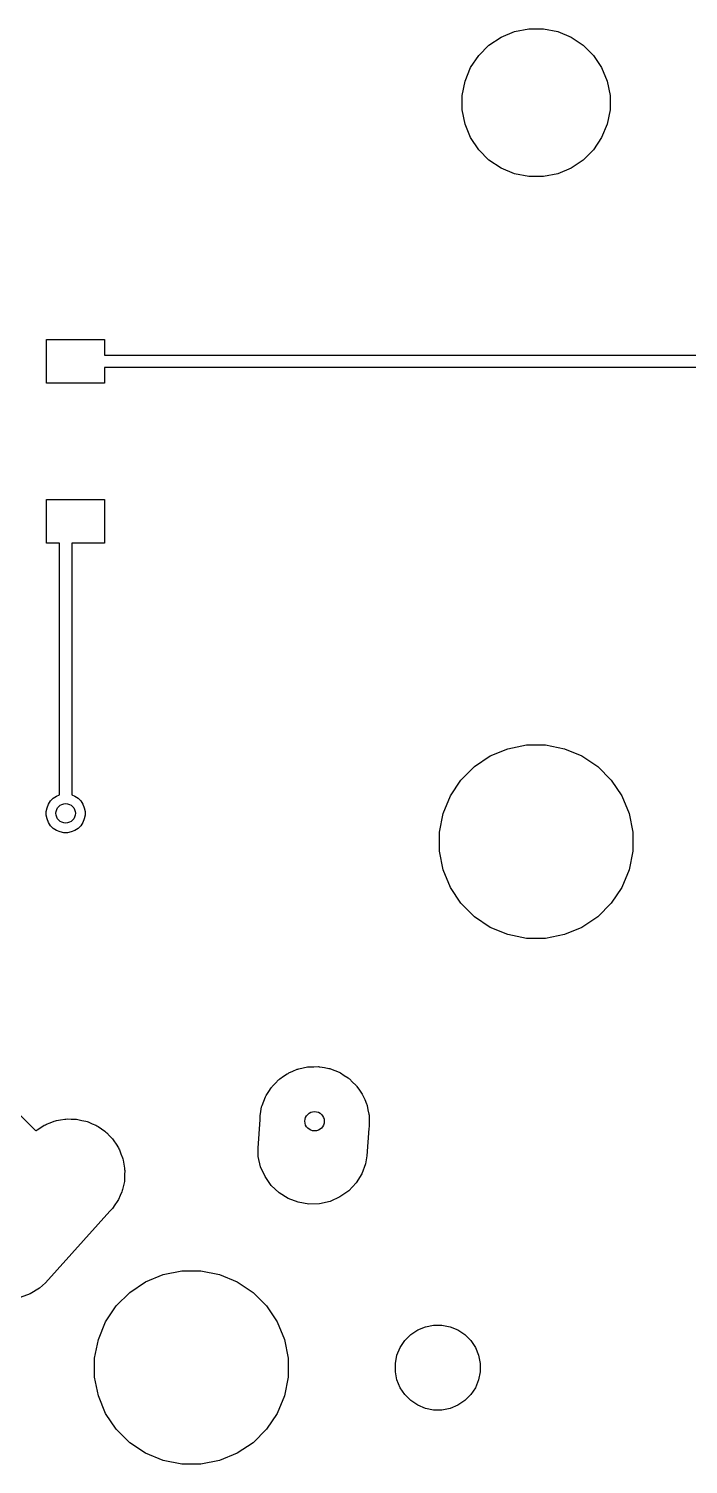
# Model space of a CAD drawing. Extents: x -26.1 to -7.5, y -7.6 to -2.3.
# Drawn here: x -9.075 to -8.539, y -5.801 to -4.635 of the extents above; entities that cross this region are included whole.
import ezdxf

# ---------------------------------------------------------------- set-up
doc = ezdxf.new("R2010")
doc.units = 0
doc.header["$MEASUREMENT"] = 0
doc.layers.add('BLACK', color=7, linetype='CONTINUOUS')

msp = doc.modelspace()

# ---------------------------------------------------------------- linework, layer by layer
at = {"layer": 'BLACK', "linetype": 'CONTINUOUS'}
for p, q in [((-8.69139, -4.64183), (-8.68047, -4.63731)), ((-8.68047, -4.63731), (-8.66888, -4.635)), ((-8.66888, -4.635), (-8.65706, -4.635)), ((-8.65706, -4.635), (-8.64547, -4.63731)), ((-8.64547, -4.63731), (-8.63455, -4.64183)), ((-8.70957, -4.65675), (-8.70122, -4.64839)), ((-8.70122, -4.64839), (-8.69139, -4.64183)), ((-8.63455, -4.64183), (-8.62472, -4.64839)), ((-8.62472, -4.64839), (-8.61636, -4.65675)), ((-8.71614, -4.66658), (-8.70957, -4.65675)), ((-8.61636, -4.65675), (-8.6098, -4.66658)), ((-8.72066, -4.6775), (-8.71614, -4.66658)), ((-8.6098, -4.66658), (-8.60527, -4.6775)), ((-8.72297, -4.68909), (-8.72066, -4.6775)), ((-8.60527, -4.6775), (-8.60297, -4.68909)), ((-8.72297, -4.70091), (-8.72297, -4.68909)), ((-8.60297, -4.68909), (-8.60297, -4.70091)), ((-8.72066, -4.7125), (-8.72297, -4.70091)), ((-8.60297, -4.70091), (-8.60527, -4.7125)), ((-8.71614, -4.72342), (-8.72066, -4.7125)), ((-8.60527, -4.7125), (-8.6098, -4.72342)), ((-8.70957, -4.73325), (-8.71614, -4.72342)), ((-8.6098, -4.72342), (-8.61636, -4.73325)), ((-8.70122, -4.74161), (-8.70957, -4.73325)), ((-8.69139, -4.74817), (-8.70122, -4.74161)), ((-8.62472, -4.74161), (-8.63455, -4.74817)), ((-8.61636, -4.73325), (-8.62472, -4.74161)), ((-8.68047, -4.75269), (-8.69139, -4.74817)), ((-8.66888, -4.755), (-8.68047, -4.75269)), ((-8.65706, -4.755), (-8.66888, -4.755)), ((-8.64547, -4.75269), (-8.65706, -4.755)), ((-8.63455, -4.74817), (-8.64547, -4.75269)), ((-9.06034, -4.92276), (-9.06034, -4.88732)), ((-9.06034, -4.88732), (-9.0131, -4.88732)), ((-9.0131, -4.88732), (-9.0131, -4.90004)), ((-9.0131, -4.90004), (-8.47059, -4.90004)), ((-8.46876, -4.91004), (-9.0131, -4.91004)), ((-9.0131, -4.91004), (-9.0131, -4.92276)), ((-9.0131, -4.92276), (-9.06034, -4.92276)), ((-9.06034, -5.05268), (-9.06034, -5.01724)), ((-9.06034, -5.01724), (-9.0131, -5.01724)), ((-9.0131, -5.01724), (-9.0131, -5.05268)), ((-9.04974, -5.05268), (-9.06034, -5.05268)), ((-9.04974, -5.25703), (-9.04974, -5.05268)), ((-9.0131, -5.05268), (-9.03974, -5.05268)), ((-9.03974, -5.05268), (-9.03974, -5.25703)), ((-9.49711, -5.1015), (-9.06886, -5.52976)), ((-8.70015, -5.22543), (-8.68587, -5.21952)), ((-8.68587, -5.21952), (-8.6707, -5.2165)), ((-8.6707, -5.2165), (-8.65524, -5.2165)), ((-8.65524, -5.2165), (-8.64007, -5.21952)), ((-8.64007, -5.21952), (-8.62578, -5.22543)), ((-8.71301, -5.23403), (-8.70015, -5.22543)), ((-8.62578, -5.22543), (-8.61293, -5.23403)), ((-8.72394, -5.24496), (-8.71301, -5.23403)), ((-8.61293, -5.23403), (-8.60199, -5.24496)), ((-8.73253, -5.25782), (-8.72394, -5.24496)), ((-8.60199, -5.24496), (-8.5934, -5.25782)), ((-9.06049, -5.27045), (-9.05988, -5.26741)), ((-9.05988, -5.26741), (-9.0587, -5.26454)), ((-9.0587, -5.26454), (-9.05697, -5.26196)), ((-9.05697, -5.26196), (-9.05478, -5.25977)), ((-9.05478, -5.25977), (-9.0522, -5.25804)), ((-9.0522, -5.25804), (-9.04974, -5.25703)), ((-9.03974, -5.25703), (-9.03728, -5.25804)), ((-9.03728, -5.25804), (-9.0347, -5.25977)), ((-9.0347, -5.25977), (-9.03251, -5.26196)), ((-9.03251, -5.26196), (-9.03078, -5.26454)), ((-9.03078, -5.26454), (-9.0296, -5.26741)), ((-9.0296, -5.26741), (-9.02899, -5.27045)), ((-8.73845, -5.2721), (-8.73253, -5.25782)), ((-8.5934, -5.25782), (-8.58749, -5.2721)), ((-9.06049, -5.27355), (-9.06049, -5.27045)), ((-9.05988, -5.27659), (-9.06049, -5.27355)), ((-9.0587, -5.27946), (-9.05988, -5.27659)), ((-9.05697, -5.28204), (-9.0587, -5.27946)), ((-9.03078, -5.27946), (-9.03251, -5.28204)), ((-9.0296, -5.27659), (-9.03078, -5.27946)), ((-9.02899, -5.27355), (-9.0296, -5.27659)), ((-9.02899, -5.27045), (-9.02899, -5.27355)), ((-8.74147, -5.28727), (-8.73845, -5.2721)), ((-8.58749, -5.2721), (-8.58447, -5.28727)), ((-9.05478, -5.28423), (-9.05697, -5.28204)), ((-9.0522, -5.28596), (-9.05478, -5.28423)), ((-9.04933, -5.28714), (-9.0522, -5.28596)), ((-9.04629, -5.28775), (-9.04933, -5.28714)), ((-9.04319, -5.28775), (-9.04629, -5.28775)), ((-9.04015, -5.28714), (-9.04319, -5.28775)), ((-9.03728, -5.28596), (-9.04015, -5.28714)), ((-9.0347, -5.28423), (-9.03728, -5.28596)), ((-9.03251, -5.28204), (-9.0347, -5.28423)), ((-8.74147, -5.30273), (-8.74147, -5.28727)), ((-8.58447, -5.28727), (-8.58447, -5.30273)), ((-8.73845, -5.3179), (-8.74147, -5.30273)), ((-8.58447, -5.30273), (-8.58749, -5.3179)), ((-8.73253, -5.33218), (-8.73845, -5.3179)), ((-8.58749, -5.3179), (-8.5934, -5.33218)), ((-8.72394, -5.34504), (-8.73253, -5.33218)), ((-8.5934, -5.33218), (-8.60199, -5.34504)), ((-8.71301, -5.35597), (-8.72394, -5.34504)), ((-8.60199, -5.34504), (-8.61293, -5.35597)), ((-8.70015, -5.36457), (-8.71301, -5.35597)), ((-8.61293, -5.35597), (-8.62578, -5.36457)), ((-8.68587, -5.37048), (-8.70015, -5.36457)), ((-8.6707, -5.3735), (-8.68587, -5.37048)), ((-8.64007, -5.37048), (-8.65524, -5.3735)), ((-8.62578, -5.36457), (-8.64007, -5.37048)), ((-8.65524, -5.3735), (-8.6707, -5.3735)), ((-8.8484, -5.47786), (-8.84774, -5.47784)), ((-8.84774, -5.47784), (-8.8471, -5.47771)), ((-8.8471, -5.47771), (-8.84339, -5.47771)), ((-8.84339, -5.47771), (-8.83968, -5.4776)), ((-8.83968, -5.4776), (-8.83903, -5.47771)), ((-8.83903, -5.47771), (-8.83838, -5.47771)), ((-8.83838, -5.47771), (-8.83474, -5.47843)), ((-8.87452, -5.49114), (-8.87197, -5.48844)), ((-8.87197, -5.48844), (-8.87144, -5.48806)), ((-8.87144, -5.48806), (-8.87097, -5.4876)), ((-8.87097, -5.4876), (-8.86789, -5.48553)), ((-8.86789, -5.48553), (-8.86486, -5.48338)), ((-8.86486, -5.48338), (-8.86426, -5.48311)), ((-8.86426, -5.48311), (-8.86372, -5.48275)), ((-8.86372, -5.48275), (-8.86029, -5.48133)), ((-8.86029, -5.48133), (-8.8569, -5.47981)), ((-8.8569, -5.47981), (-8.85626, -5.47966)), ((-8.85626, -5.47966), (-8.85566, -5.47941)), ((-8.85566, -5.47941), (-8.85202, -5.47869)), ((-8.85202, -5.47869), (-8.8484, -5.47786)), ((-8.83474, -5.47843), (-8.83107, -5.47905)), ((-8.83107, -5.47905), (-8.83046, -5.47928)), ((-8.83046, -5.47928), (-8.82982, -5.47941)), ((-8.82982, -5.47941), (-8.82639, -5.48083)), ((-8.82639, -5.48083), (-8.82292, -5.48215)), ((-8.82292, -5.48215), (-8.82237, -5.4825)), ((-8.82237, -5.4825), (-8.82176, -5.48275)), ((-8.82176, -5.48275), (-8.81867, -5.48481)), ((-8.81867, -5.48481), (-8.81553, -5.48678)), ((-8.81553, -5.48678), (-8.81505, -5.48723)), ((-8.81505, -5.48723), (-8.81451, -5.4876)), ((-8.81451, -5.4876), (-8.81188, -5.49022)), ((-8.88224, -5.50163), (-8.88199, -5.50102)), ((-8.88199, -5.50102), (-8.87993, -5.49793)), ((-8.87993, -5.49793), (-8.87796, -5.49479)), ((-8.87796, -5.49479), (-8.87751, -5.49431)), ((-8.87751, -5.49431), (-8.87714, -5.49377)), ((-8.87714, -5.49377), (-8.87452, -5.49114)), ((-8.81188, -5.49022), (-8.80918, -5.49277)), ((-8.80918, -5.49277), (-8.8088, -5.4933)), ((-8.8088, -5.4933), (-8.80834, -5.49377)), ((-8.80834, -5.49377), (-8.80627, -5.49685)), ((-8.80627, -5.49685), (-8.80412, -5.49988)), ((-8.80412, -5.49988), (-8.80385, -5.50048)), ((-8.80385, -5.50048), (-8.80349, -5.50102)), ((-8.80349, -5.50102), (-8.80207, -5.50445)), ((-8.88631, -5.51399), (-8.88569, -5.51033)), ((-8.88569, -5.51033), (-8.88546, -5.50972)), ((-8.88546, -5.50972), (-8.88533, -5.50908)), ((-8.88533, -5.50908), (-8.88391, -5.50565)), ((-8.88391, -5.50565), (-8.88259, -5.50218)), ((-8.88259, -5.50218), (-8.88224, -5.50163)), ((-8.80207, -5.50445), (-8.80055, -5.50784)), ((-8.80055, -5.50784), (-8.8004, -5.50848)), ((-8.8004, -5.50848), (-8.80015, -5.50908)), ((-8.80015, -5.50908), (-8.79943, -5.51272)), ((-8.79943, -5.51272), (-8.7986, -5.51634)), ((-9.06124, -5.52489), (-9.0604, -5.52438)), ((-9.0604, -5.52438), (-9.05721, -5.52323)), ((-9.05721, -5.52323), (-9.05408, -5.52193)), ((-9.05408, -5.52193), (-9.05312, -5.52174)), ((-9.05312, -5.52174), (-9.0522, -5.5214)), ((-9.0522, -5.5214), (-9.04885, -5.52089)), ((-9.04885, -5.52089), (-9.04553, -5.52023)), ((-9.04553, -5.52023), (-9.04454, -5.52023)), ((-9.04454, -5.52023), (-9.04357, -5.52008)), ((-9.04357, -5.52008), (-9.04019, -5.52023)), ((-9.04019, -5.52023), (-9.0368, -5.52023)), ((-9.0368, -5.52023), (-9.03584, -5.52042)), ((-9.03584, -5.52042), (-9.03486, -5.52046)), ((-9.03486, -5.52046), (-9.03157, -5.52127)), ((-9.03157, -5.52127), (-9.02825, -5.52193)), ((-9.02825, -5.52193), (-9.02734, -5.52231)), ((-9.02734, -5.52231), (-9.02638, -5.52254)), ((-9.02638, -5.52254), (-9.02331, -5.52397)), ((-9.02331, -5.52397), (-9.02019, -5.52527)), ((-8.88865, -5.54396), (-8.88703, -5.52048)), ((-8.88703, -5.51764), (-8.88631, -5.51399)), ((-8.88703, -5.52048), (-8.88703, -5.51764)), ((-8.7986, -5.51634), (-8.79858, -5.517)), ((-8.79858, -5.517), (-8.79845, -5.51764)), ((-8.79845, -5.51764), (-8.79845, -5.52135)), ((-8.79845, -5.52135), (-8.7984, -5.52288)), ((-8.7984, -5.52288), (-8.79845, -5.52353)), ((-8.79845, -5.52353), (-8.79845, -5.52636)), ((-9.06886, -5.52976), (-9.06858, -5.52957)), ((-9.06858, -5.52957), (-9.06786, -5.52891)), ((-9.06786, -5.52891), (-9.06496, -5.52715)), ((-9.06496, -5.52715), (-9.06215, -5.52527)), ((-9.06215, -5.52527), (-9.06124, -5.52489)), ((-9.02019, -5.52527), (-9.01937, -5.52582)), ((-9.01937, -5.52582), (-9.01848, -5.52623)), ((-9.01848, -5.52623), (-9.01575, -5.52824)), ((-9.01575, -5.52824), (-9.01293, -5.53012)), ((-9.01293, -5.53012), (-9.01224, -5.53081)), ((-9.01224, -5.53081), (-9.01144, -5.53139)), ((-9.01144, -5.53139), (-9.00916, -5.53389)), ((-9.00916, -5.53389), (-9.00676, -5.53629)), ((-8.79875, -5.52787), (-8.80028, -5.55005)), ((-8.79845, -5.52636), (-8.79875, -5.52787)), ((-9.00676, -5.53629), (-9.00622, -5.5371)), ((-9.00622, -5.5371), (-9.00555, -5.53783)), ((-9.00555, -5.53783), (-9.0038, -5.54073)), ((-9.0038, -5.54073), (-9.00191, -5.54354)), ((-9.00191, -5.54354), (-9.00154, -5.54445)), ((-9.00154, -5.54445), (-9.00103, -5.54529)), ((-9.00103, -5.54529), (-8.99987, -5.54847)), ((-8.88846, -5.55049), (-8.88865, -5.54396)), ((-8.99987, -5.54847), (-8.99858, -5.5516)), ((-8.99858, -5.5516), (-8.99838, -5.55256)), ((-8.99838, -5.55256), (-8.99805, -5.55349)), ((-8.99805, -5.55349), (-8.99753, -5.55684)), ((-8.99753, -5.55684), (-8.99687, -5.56016)), ((-8.88651, -5.559), (-8.88846, -5.55049)), ((-8.88293, -5.56696), (-8.88651, -5.559)), ((-8.80137, -5.5565), (-8.80447, -5.56465)), ((-8.80028, -5.55005), (-8.80137, -5.5565)), ((-8.99711, -5.57083), (-8.99792, -5.57412)), ((-8.99707, -5.56985), (-8.99711, -5.57083)), ((-8.99687, -5.56888), (-8.99707, -5.56985)), ((-8.99687, -5.56016), (-8.99687, -5.56114)), ((-8.99687, -5.56114), (-8.99672, -5.56211)), ((-8.99672, -5.56211), (-8.99687, -5.5655)), ((-8.99687, -5.5655), (-8.99687, -5.56888)), ((-8.87788, -5.57407), (-8.88293, -5.56696)), ((-8.80447, -5.56465), (-8.8091, -5.57205)), ((-9.00062, -5.58237), (-9.00191, -5.5855)), ((-8.99919, -5.5793), (-9.00062, -5.58237)), ((-8.99895, -5.57835), (-8.99919, -5.5793)), ((-8.99858, -5.57744), (-8.99895, -5.57835)), ((-8.99792, -5.57412), (-8.99858, -5.57744)), ((-8.87153, -5.58005), (-8.87788, -5.57407)), ((-8.86414, -5.58468), (-8.87153, -5.58005)), ((-8.81508, -5.5784), (-8.82219, -5.58345)), ((-8.8091, -5.57205), (-8.81508, -5.5784)), ((-9.00676, -5.59275), (-9.009, -5.59499)), ((-9.00488, -5.58994), (-9.00676, -5.59275)), ((-9.00288, -5.58721), (-9.00488, -5.58994)), ((-9.00246, -5.58632), (-9.00288, -5.58721)), ((-9.00191, -5.5855), (-9.00246, -5.58632)), ((-8.85598, -5.58778), (-8.86414, -5.58468)), ((-8.84738, -5.58923), (-8.85598, -5.58778)), ((-8.83866, -5.58898), (-8.84738, -5.58923)), ((-8.83015, -5.58703), (-8.83866, -5.58898)), ((-8.82219, -5.58345), (-8.83015, -5.58703)), ((-9.009, -5.59499), (-9.06123, -5.6532)), ((-8.99278, -5.66103), (-8.97992, -5.65243)), ((-8.97992, -5.65243), (-8.96564, -5.64652)), ((-8.96564, -5.64652), (-8.95047, -5.6435)), ((-8.95047, -5.6435), (-8.93501, -5.6435)), ((-8.93501, -5.6435), (-8.91984, -5.64652)), ((-8.91984, -5.64652), (-8.90556, -5.65243)), ((-8.90556, -5.65243), (-8.8927, -5.66103)), ((-9.07351, -5.66214), (-9.08171, -5.66512)), ((-9.06605, -5.65761), (-9.07351, -5.66214)), ((-9.06123, -5.6532), (-9.06605, -5.65761)), ((-9.00372, -5.67196), (-8.99278, -5.66103)), ((-8.8927, -5.66103), (-8.88177, -5.67196)), ((-9.01231, -5.68482), (-9.00372, -5.67196)), ((-8.88177, -5.67196), (-8.87317, -5.68482)), ((-9.01822, -5.6991), (-9.01231, -5.68482)), ((-8.87317, -5.68482), (-8.86726, -5.6991)), ((-8.75279, -5.68888), (-8.74613, -5.68755)), ((-8.74613, -5.68755), (-8.73935, -5.68755)), ((-8.73935, -5.68755), (-8.73269, -5.68888)), ((-9.02124, -5.71427), (-9.01822, -5.6991)), ((-8.86726, -5.6991), (-8.86424, -5.71427)), ((-8.7695, -5.70004), (-8.7647, -5.69524)), ((-8.7647, -5.69524), (-8.75906, -5.69147)), ((-8.75906, -5.69147), (-8.75279, -5.68888)), ((-8.73269, -5.68888), (-8.72642, -5.69147)), ((-8.72642, -5.69147), (-8.72078, -5.69524)), ((-8.72078, -5.69524), (-8.71598, -5.70004)), ((-8.77587, -5.71195), (-8.77327, -5.70568)), ((-8.77327, -5.70568), (-8.7695, -5.70004)), ((-8.71598, -5.70004), (-8.71221, -5.70568)), ((-8.71221, -5.70568), (-8.70962, -5.71195)), ((-9.02124, -5.72973), (-9.02124, -5.71427)), ((-8.86424, -5.71427), (-8.86424, -5.72973)), ((-8.77719, -5.71861), (-8.77587, -5.71195)), ((-8.77719, -5.72539), (-8.77719, -5.71861)), ((-8.70962, -5.71195), (-8.70829, -5.71861)), ((-8.70829, -5.71861), (-8.70829, -5.72539)), ((-9.01822, -5.7449), (-9.02124, -5.72973)), ((-8.86424, -5.72973), (-8.86726, -5.7449)), ((-8.77587, -5.73205), (-8.77719, -5.72539)), ((-8.77327, -5.73832), (-8.77587, -5.73205)), ((-8.70962, -5.73205), (-8.71221, -5.73832)), ((-8.70829, -5.72539), (-8.70962, -5.73205)), ((-9.01231, -5.75918), (-9.01822, -5.7449)), ((-8.86726, -5.7449), (-8.87317, -5.75918)), ((-8.7695, -5.74396), (-8.77327, -5.73832)), ((-8.7647, -5.74876), (-8.7695, -5.74396)), ((-8.71598, -5.74396), (-8.72078, -5.74876)), ((-8.71221, -5.73832), (-8.71598, -5.74396)), ((-8.75906, -5.75253), (-8.7647, -5.74876)), ((-8.75279, -5.75512), (-8.75906, -5.75253)), ((-8.74613, -5.75645), (-8.75279, -5.75512)), ((-8.73935, -5.75645), (-8.74613, -5.75645)), ((-8.73269, -5.75512), (-8.73935, -5.75645)), ((-8.72642, -5.75253), (-8.73269, -5.75512)), ((-8.72078, -5.74876), (-8.72642, -5.75253)), ((-9.00372, -5.77204), (-9.01231, -5.75918)), ((-8.87317, -5.75918), (-8.88177, -5.77204)), ((-8.99278, -5.78297), (-9.00372, -5.77204)), ((-8.88177, -5.77204), (-8.8927, -5.78297)), ((-8.97992, -5.79157), (-8.99278, -5.78297)), ((-8.96564, -5.79748), (-8.97992, -5.79157)), ((-8.90556, -5.79157), (-8.91984, -5.79748)), ((-8.8927, -5.78297), (-8.90556, -5.79157)), ((-8.95047, -5.8005), (-8.96564, -5.79748)), ((-8.93501, -5.8005), (-8.95047, -5.8005)), ((-8.91984, -5.79748), (-8.93501, -5.8005))]:
    msp.add_line(p, q, dxfattribs=at)
at = {"layer": 'BLACK'}
for centre in [(-9.04474, -5.272), (-8.84274, -5.522)]:
    msp.add_circle(centre, 0.00787, dxfattribs=at)

doc.saveas('drawing.dxf')
